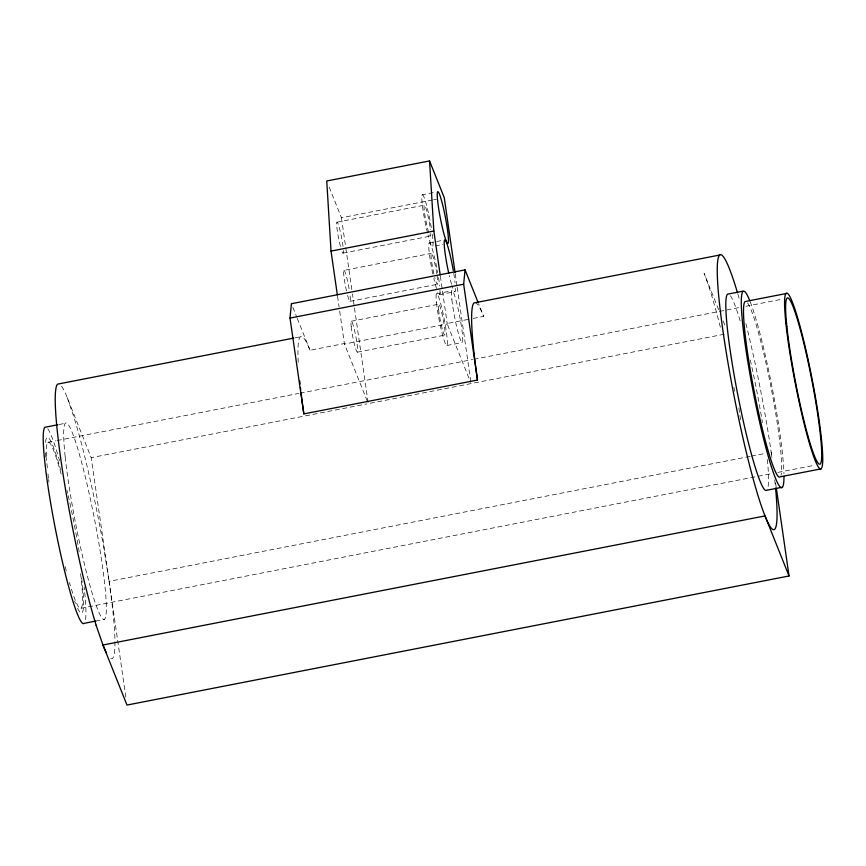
<?xml version="1.0" encoding="UTF-8"?>
<svg xmlns="http://www.w3.org/2000/svg" width="866" height="866" viewBox="0 0 866 866"><rect width="100%" height="100%" fill="white"/><g stroke="black" fill="none" stroke-linecap="round" stroke-linejoin="round"><path stroke-width="0.65" stroke-dasharray="4.33 3.25" d="M427.49 232.835A26.402 2.555 79 0 1 422.251 194.763L435.1 192.263M329.199 187.11L341.442 217.734L432.394 200.003M433.714 199.743L436.356 199.234M336.939 222.205L424.329 205.166M343.131 253.121L430.521 236.082M429.211 242.956L443.349 240.207M435.176 245.976L442.894 244.472M346.497 290.922A15.783 1.526 79 0 1 343.899 270.398L431.29 253.359M350.091 301.314L437.482 284.275M436.551 293.801L451.965 290.792M439.56 294.667L454.986 291.658M351.239 321.243L438.629 304.204M295.09 337.827L300.394 336.787M298.25 362.367A140.076 13.553 79 0 1 310.017 350.243L344.257 343.564L367.779 402.387M467.976 319.446L447.072 323.516L470.595 382.339M473.204 318.428L483.661 316.382L478.757 304.139M357.431 352.159L444.821 335.12M446.899 345.512L462.325 342.503M59.018 424.513L65.437 423.268M47.836 442.364L55.803 440.805M57.134 440.545L298.683 393.445M300.004 393.196L472.544 359.552M473.864 359.293L739.304 307.538M745.94 306.239L783.102 298.997M61.605 386.258A140.076 13.553 79 0 1 67.212 397.581L91.19 457.649L366.946 403.881M724.16 334.244L368.277 403.632L352.451 293.964M749.967 456.393L109.138 581.346L126.025 698.407M751.287 456.133L765.869 453.297M81.068 608.278L771.216 473.713M777.852 472.414L815.014 465.172M95.725 621.084L104.699 619.331M718.618 309.692L704.112 273.407A140.086 13.564 79 0 1 721.01 329.773M723.132 320.95L725.123 325.952M292.881 307.398L296.789 317.183M297.287 318.417L310.017 350.243M67.212 397.591L73.989 417.347A140.076 13.553 79 0 1 103.649 547.28L109.138 581.346L91.19 457.649M771.173 452.258L771.942 457.584M775.59 482.849L776.163 486.844M738.882 407.951L740.798 421.255M455.267 273.916L456.999 285.953M457.194 287.285L470.898 382.242M440.361 276.189L447.257 323.992L344.441 344.04L339.266 308.188M341.442 217.734L352.256 292.621M337.545 296.237L339.071 306.867M80.592 573.671A84.727 8.205 79 0 1 69.399 582.407M66.227 570.759A84.727 8.205 79 0 1 64.972 565.79M48.983 482.178A84.727 8.205 79 0 1 48.637 479.537M48.474 478.238A84.727 8.205 79 0 1 47.63 470.866M47.327 467.954A84.727 8.205 79 0 1 46.526 457.573M46.472 456.447A84.727 8.205 79 0 1 61.648 475.964M474.871 302.58A140.086 13.564 79 0 1 483.661 316.382M733.838 387.264A140.086 13.564 79 0 1 734.628 391.226M737.875 294.029A140.086 13.564 79 0 1 739.304 298.976M745.886 323.603A140.086 13.564 79 0 1 771.963 457.789M774.724 479.861A140.086 13.564 79 0 1 775.427 486.649M81.696 578.087A89.501 8.66 79 0 1 77.15 607.402M75.461 603.342A89.501 8.66 79 0 1 74.628 601.112M45.725 457.129A89.501 8.66 79 0 1 45.465 452.572M45.541 442.299A89.501 8.66 79 0 1 60.49 469.491M750.194 301.736A100.12 9.688 79 0 1 771.844 386.063A100.12 9.688 79 0 1 783.936 473.626M730.384 295.696A100.12 9.688 79 0 1 740.322 321.362M750.27 360.04A100.12 9.688 79 0 1 762.405 422.576M767.341 459.467A100.12 9.688 79 0 1 766.789 490.232M343.391 250.49A15.783 1.526 79 0 1 342.048 251.605M340.425 246.355A15.783 1.526 79 0 1 336.755 225.918A15.783 1.526 79 0 1 338.887 226.243A15.783 1.526 79 0 1 343.055 246.745M350.124 295.999A15.783 1.526 79 0 1 347.385 294.548M343.899 270.398A15.783 1.526 79 0 1 349.085 288.779M455.451 288.454A26.402 2.555 79 0 1 451.89 285.401M451.543 284.254A26.402 2.555 79 0 1 449.281 275.55M453.752 273.331A26.402 2.555 79 0 1 455.051 282.771M47.782 428.789A100.12 9.688 79 0 1 59.516 460.69M67.05 490.47A100.12 9.688 79 0 1 67.667 493.133M68.241 495.688A100.12 9.688 79 0 1 79.163 551.761M84.164 587.202A100.12 9.688 79 0 1 84.435 589.649M84.738 592.56A100.12 9.688 79 0 1 85.128 621.572M747.585 302.916A89.501 8.66 79 0 1 771.292 388.65A89.501 8.66 79 0 1 780.97 475.261M109.084 581.346A140.076 13.553 79 0 1 110.761 658.561M430.781 233.452A15.783 1.526 79 0 1 429.439 234.567M428.67 232.337A15.783 1.526 79 0 1 424.329 210.817A15.783 1.526 79 0 1 426.007 208.338A15.783 1.526 79 0 1 430.445 229.707M437.092 275.583A15.783 1.526 79 0 1 434.775 277.499M433.898 273.883A15.783 1.526 79 0 1 431.42 253.316A15.783 1.526 79 0 1 436.908 274.349M432.286 234.307A26.402 2.555 79 0 1 428.085 235.151M422.251 194.763A26.402 2.555 79 0 1 431.582 229.447M439.993 290.272A26.402 2.555 79 0 1 437.752 292.134M436.464 288.41A26.402 2.555 79 0 1 433.855 278.56M432.838 274.024A26.402 2.555 79 0 1 429.309 242.902A26.402 2.555 79 0 1 437.698 272.606M438.542 277.64A26.402 2.555 79 0 1 439.625 285.78M351.195 326.547A15.783 1.526 79 0 0 356.976 351.921A15.783 1.526 79 0 0 354.822 331.624A15.783 1.526 79 0 0 351.195 326.547M451.9 299.679A26.402 2.555 79 0 0 461.567 342.102A26.402 2.555 79 0 0 457.973 308.166A26.402 2.555 79 0 0 451.9 299.679M438.586 309.508A15.783 1.526 79 0 0 444.366 334.871A15.783 1.526 79 0 0 442.212 314.585A15.783 1.526 79 0 0 438.586 309.508M65.188 456.956A100.12 9.688 79 0 0 101.842 617.804A100.12 9.688 79 0 0 88.18 489.128A100.12 9.688 79 0 0 65.188 456.956M436.475 302.689A26.402 2.555 79 0 0 446.142 345.112A26.402 2.555 79 0 0 442.548 311.175A26.402 2.555 79 0 0 436.475 302.689"/><path stroke-width="1.3" d="M719.678 255.037L474.038 302.938A140.086 13.564 79 0 0 477.491 380.044L303.847 413.905L290.013 318.071L291.409 303.717L465.053 269.867L478.27 302.916M477.491 380.044L463.656 284.21L465.053 269.867M455.072 272.584L444.258 197.686L429.558 160.935L326.742 180.983L331.029 251.097L337.35 294.916M331.029 251.097L433.844 231.049L429.558 160.935M290.013 318.071L463.656 284.21M293.758 338.086L57.6 384.136A140.086 13.564 79 0 0 63.629 477.902A140.086 13.564 79 0 0 96.148 625.252M57.741 424.773L44.913 427.274A100.12 9.688 79 0 0 56.063 532.341A100.12 9.688 79 0 0 84.186 623.336L95.725 621.084M742.941 291.171L727.516 294.169A100.12 9.688 79 0 0 738.666 399.237A100.12 9.688 79 0 0 766.789 490.232L782.215 487.233M786.155 293.542L745.02 301.563A89.501 8.66 79 0 0 754.99 395.491A89.501 8.66 79 0 0 780.136 476.83L821.26 468.82M776.358 488.175L789.034 575.977L126.988 705.065L102.967 645.008L96.104 625.252M789.034 575.977L765.014 515.92L102.967 645.008A140.086 13.564 79 0 0 106.507 652.877M433.844 231.049L440.166 274.868M775.568 488.099A140.086 13.564 79 0 1 756.635 491.044A140.086 13.564 79 0 1 718.791 296.865A140.086 13.564 79 0 1 737.518 292.838M303.847 413.905A140.076 13.553 79 0 1 301.011 392.46M300.719 389.96A140.076 13.553 79 0 1 300.437 387.503M300.047 383.93A140.076 13.553 79 0 1 299.744 380.964M783.968 476.419A100.12 9.688 79 0 1 752.965 390.523A100.12 9.688 79 0 1 749.815 300.783M448.75 273.223A26.402 2.555 79 0 1 444.68 239.914A26.402 2.555 79 0 1 453.308 270.701M786.88 326.731A84.727 8.205 79 0 0 817.894 462.855A84.727 8.205 79 0 0 806.343 353.956A84.727 8.205 79 0 0 786.88 326.731M785.927 323.657A89.501 8.66 79 0 0 818.695 467.456A89.501 8.66 79 0 0 806.495 352.419A89.501 8.66 79 0 0 785.927 323.657M437.611 200.641A26.402 2.555 79 0 0 447.278 243.065A26.402 2.555 79 0 0 443.673 209.128A26.402 2.555 79 0 0 437.611 200.641"/></g></svg>
